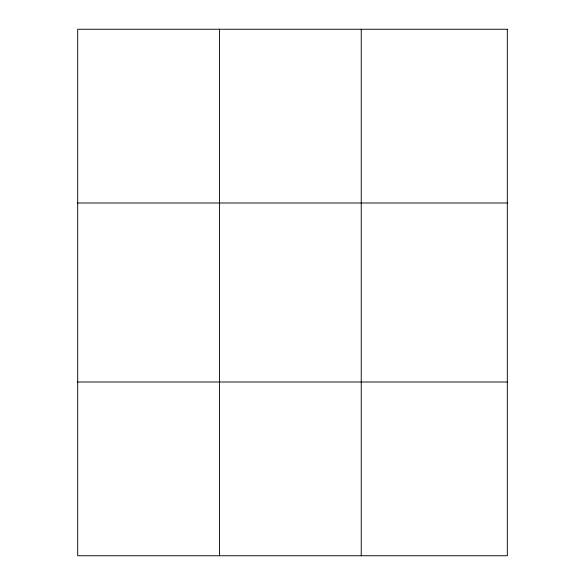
<?xml version="1.0" encoding="UTF-8"?>
<svg xmlns="http://www.w3.org/2000/svg" width="585" height="585" viewBox="0 0 585 585"><rect width="100%" height="100%" fill="white"/><g stroke="black" fill="none" stroke-linecap="round" stroke-linejoin="round"><path stroke-width="0.88" d="M219.463 555.75L219.463 29.25M361.245 555.75L361.245 29.25M77.681 202.995L507.319 202.995M77.681 382.005L507.319 382.005M507.319 29.25L507.319 555.75L77.681 555.75L77.681 29.25L507.319 29.25"/></g></svg>
